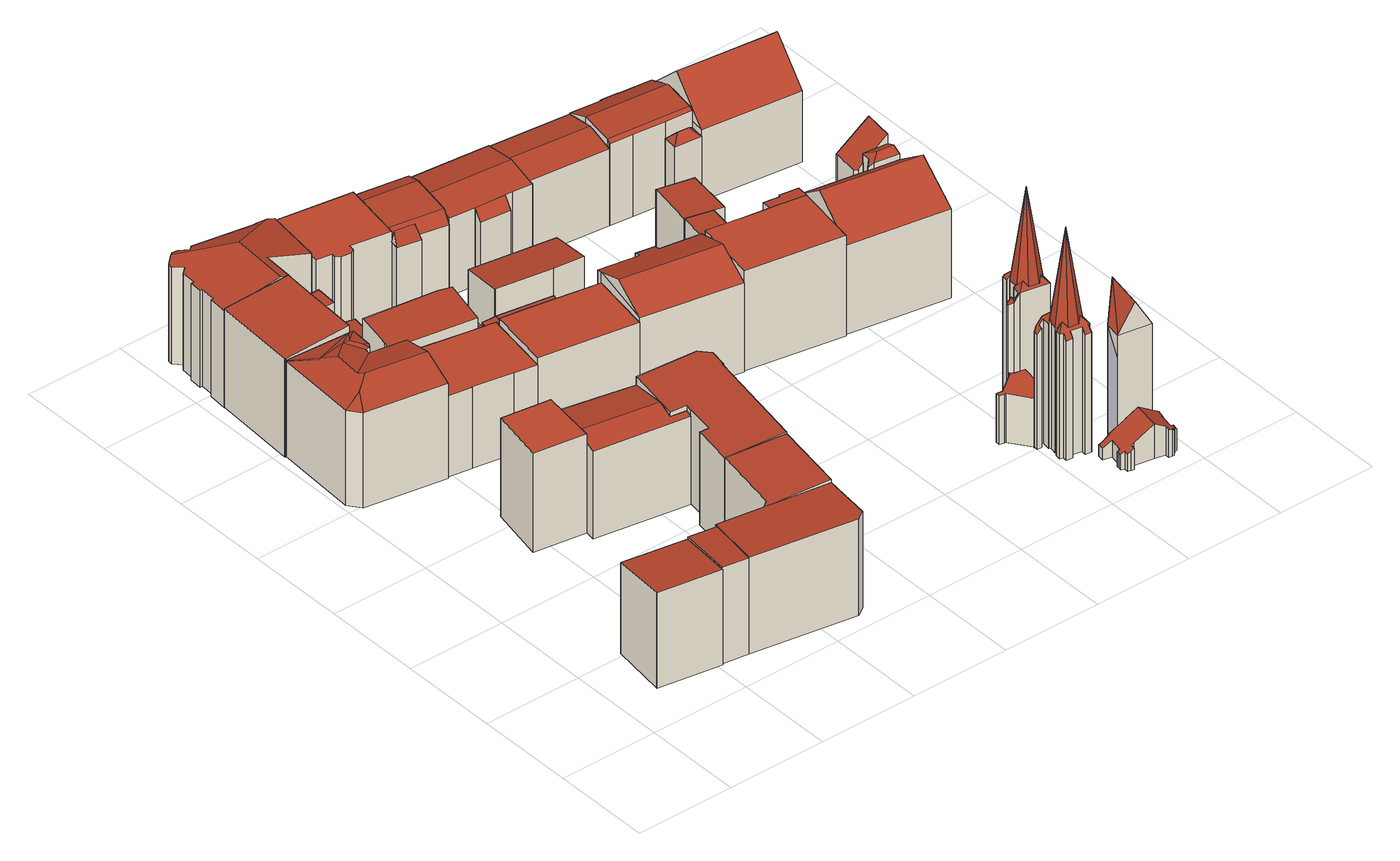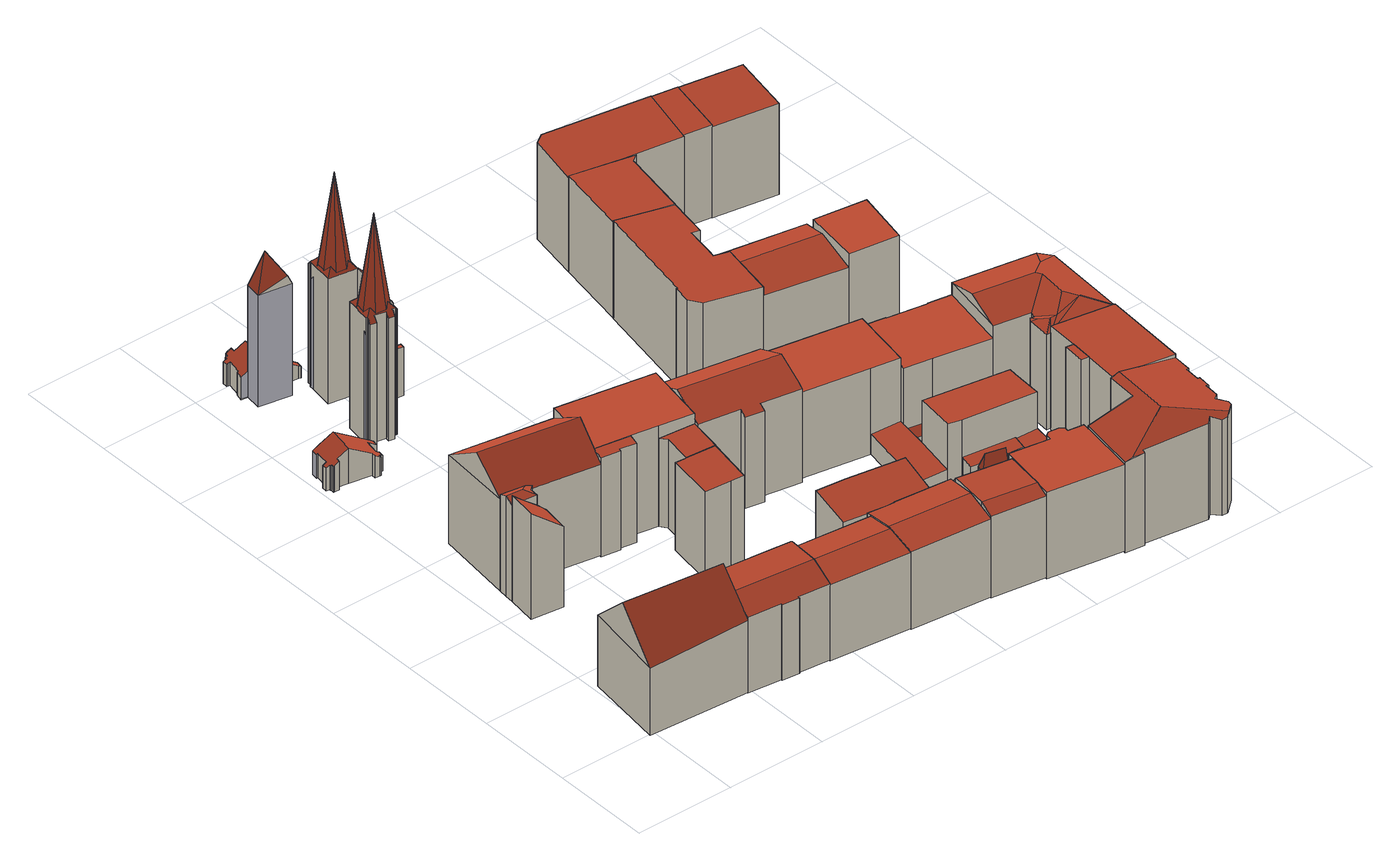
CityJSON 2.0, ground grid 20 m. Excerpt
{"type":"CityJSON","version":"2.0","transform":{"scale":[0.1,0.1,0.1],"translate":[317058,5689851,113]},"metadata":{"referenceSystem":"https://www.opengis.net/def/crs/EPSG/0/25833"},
"CityObjects":{
"building1":{"type":"Building","attributes":{"Dachtyp_tdc":"tdcPolyFlatRoof","Gemeindeschluessel":14713000,"Dachneigung":4.83,"QualitaetDacherkennung":80,"Geometrietyp2DReferenz":"3000","function":"31001_9998","roofType":"2100","measuredHeight":20.07},"geometry":[{"type":"MultiSurface","lod":"2","boundaries":[[[0,1,2,3]],[[1,4,5,2]],[[4,6,7,5]],[[6,8,9,7]],[[8,10,11,9]],[[10,0,3,11]],[[10,8,6,4,1,0]],[[3,2,5,7,9,11]]],"semantics":{"surfaces":[{"type":"WallSurface"},{"type":"RoofSurface"},{"type":"GroundSurface"}],"values":[0,0,0,0,0,0,1,2]}}]},
"building2":{"type":"Building","attributes":{"Dachtyp_tdc":"tdcFreeFormRoof","Gemeindeschluessel":14713000,"Dachneigung":17.32,"QualitaetDacherkennung":59,"Geometrietyp2DReferenz":"3000","function":"31001_9998","roofType":"5000","measuredHeight":22.05},"geometry":[{"type":"MultiSurface","lod":"2","boundaries":[[[12,13,14,15]],[[13,16,17,14]],[[16,18,19,17]],[[18,20,21,19]],[[20,22,23,21]],[[22,24,25,23]],[[24,26,27,25]],[[26,28,29,27]],[[28,30,31,29]],[[30,32,33,31]],[[32,34,35,33]],[[34,36,37,35]],[[36,12,15,37]],[[38,39,40,36,34]],[[41,42,38,34,32]],[[43,44,41,32,30]],[[43,30,28]],[[44,43,28,26]],[[24,44,26]],[[24,41,44]],[[41,45,42]],[[24,45,41]],[[45,24,22]],[[46,45,22,20]],[[46,20,18]],[[47,39,38,42,45,46,18,16]],[[47,16,13]],[[40,39,47,13,12]],[[40,12,36]],[[15,14,17,19,21,23,25,27,29,31,33,35,37]]],"semantics":{"surfaces":[{"type":"WallSurface"},{"type":"RoofSurface"},{"type":"GroundSurface"}],"values":[0,0,0,0,0,0,0,0,0,0,0,0,0,1,1,1,1,1,1,1,1,1,1,1,1,1,1,1,0,2]}}]},
"building3":{"type":"Building","attributes":{"Dachtyp_tdc":"tdcPolyFlatRoof","Gemeindeschluessel":14713000,"Dachneigung":0,"QualitaetDacherkennung":52,"Geometrietyp2DReferenz":"3000","function":"31001_9998","roofType":"1000","measuredHeight":20.65},"geometry":[{"type":"MultiSurface","lod":"2","boundaries":[[[48,49,50,51]],[[49,52,53,50]],[[52,54,55,53]],[[54,48,51,55]],[[54,52,49,48]],[[51,50,53,55]]],"semantics":{"surfaces":[{"type":"WallSurface"},{"type":"RoofSurface"},{"type":"GroundSurface"}],"values":[0,0,0,0,1,2]}}]},
"building4":{"type":"Building","attributes":{"Gemeindeschluessel":14713000,"Geometrietyp2DReferenz":"3000","function":"31001_9998","roofType":"9999"},"children":["building4-1","building4-2","building4-3"]},
"building4-1":{"type":"BuildingPart","attributes":{"Dachtyp_tdc":"tdcPolyFlatRoof","Dachneigung":3.34,"QualitaetDacherkennung":85,"Geometrietyp2DReferenz":"3000","roofType":"2100","measuredHeight":20.12},"parents":["building4"],"geometry":[{"type":"MultiSurface","lod":"2","boundaries":[[[56,57,58,59,60]],[[61,62,63,64]],[[62,65,66,63]],[[65,56,60,66]],[[65,62,61,67,57,56]],[[60,59,64,63,66]],[[67,58,57]],[[61,64,59,58,67]]],"semantics":{"surfaces":[{"type":"WallSurface"},{"type":"RoofSurface"},{"type":"GroundSurface"},{"type":"ClosureSurface"}],"values":[0,0,0,0,1,2,0,3]}}]},
"building4-2":{"type":"BuildingPart","attributes":{"Dachtyp_tdc":"tdcPolyFlatRoof","Dachneigung":3.92,"QualitaetDacherkennung":80,"Geometrietyp2DReferenz":"3000","roofType":"2100","measuredHeight":20.31},"parents":["building4"],"geometry":[{"type":"MultiSurface","lod":"2","boundaries":[[[68,69,70,71,72]],[[69,73,61,64,70]],[[58,74,75,59]],[[74,76,77,75]],[[76,78,79,80,77]],[[76,74,58,67,73,69,68,78]],[[80,71,70,64,59,75,77]],[[68,72,79,78]],[[72,71,80,79]],[[67,61,73]],[[58,59,64,61,67]]],"semantics":{"surfaces":[{"type":"WallSurface"},{"type":"RoofSurface"},{"type":"GroundSurface"},{"type":"ClosureSurface"}],"values":[0,0,0,0,0,1,2,0,3,0,3]}}]},
"building4-3":{"type":"BuildingPart","attributes":{"Dachtyp_tdc":"tdcPolyFlatRoof","Dachneigung":4.01,"QualitaetDacherkennung":81,"Geometrietyp2DReferenz":"3000","roofType":"2100","measuredHeight":20.23},"parents":["building4"],"geometry":[{"type":"MultiSurface","lod":"2","boundaries":[[[79,81,82,80]],[[81,83,84,82]],[[83,72,71,84]],[[83,81,79,72]],[[71,80,82,84]],[[80,71,72,79]]],"semantics":{"surfaces":[{"type":"WallSurface"},{"type":"RoofSurface"},{"type":"GroundSurface"},{"type":"ClosureSurface"}],"values":[0,0,0,1,2,3]}}]},
"building5":{"type":"Building","attributes":{"Gemeindeschluessel":14713000,"Geometrietyp2DReferenz":"3000","function":"31001_9998","roofType":"9999"},"children":["building5-1","building5-2"]},
"building5-1":{"type":"BuildingPart","attributes":{"Dachtyp_tdc":"tdcPolyFlatRoof","Dachneigung":6.03,"QualitaetDacherkennung":77,"Geometrietyp2DReferenz":"3000","roofType":"2100","measuredHeight":21.93},"parents":["building5"],"geometry":[{"type":"MultiSurface","lod":"2","boundaries":[[[85,86,87,88,89]],[[90,91,92,93,94]],[[91,85,89,92]],[[91,90,86,85]],[[89,88,93,92]],[[94,87,86,90]],[[94,93,88,87]]],"semantics":{"surfaces":[{"type":"WallSurface"},{"type":"RoofSurface"},{"type":"GroundSurface"},{"type":"ClosureSurface"}],"values":[0,0,0,1,2,0,3]}}]},
"building5-2":{"type":"BuildingPart","attributes":{"Dachtyp_tdc":"tdcPolyFlatRoof","Dachneigung":5.05,"QualitaetDacherkennung":63,"Geometrietyp2DReferenz":"3000","roofType":"2100","measuredHeight":21.67},"parents":["building5"],"geometry":[{"type":"MultiSurface","lod":"2","boundaries":[[[95,96,97,98]],[[96,99,100,97]],[[99,101,102,100]],[[101,103,104,102]],[[103,105,106,104]],[[105,107,108,106]],[[107,94,93,108]],[[87,109,110,88]],[[109,95,98,110]],[[109,87,94,107,105,103,101,99,96,95]],[[98,97,100,102,104,106,108,93,88,110]],[[88,93,94,87]]],"semantics":{"surfaces":[{"type":"WallSurface"},{"type":"RoofSurface"},{"type":"GroundSurface"},{"type":"ClosureSurface"}],"values":[0,0,0,0,0,0,0,0,0,1,2,3]}}]},
"building6":{"type":"Building","attributes":{"Dachtyp_tdc":"tdcGableRoof","Gemeindeschluessel":14713000,"Dachneigung":11.89,"QualitaetDacherkennung":51,"Geometrietyp2DReferenz":"3000","function":"31001_9998","roofType":"3100","measuredHeight":19.56},"geometry":[{"type":"MultiSurface","lod":"2","boundaries":[[[111,112,113,114]],[[112,115,116,113]],[[115,117,118,116]],[[117,119,120,118]],[[119,121,122,120]],[[121,123,124,122]],[[123,125,126,124]],[[125,127,128,126]],[[127,111,114,128]],[[123,121,119,117,115,112,111]],[[111,127,125,123]],[[114,113,116,118,120,122,124,126,128]]],"semantics":{"surfaces":[{"type":"WallSurface"},{"type":"RoofSurface"},{"type":"GroundSurface"}],"values":[0,0,0,0,0,0,0,0,0,1,1,2]}}]},
"building7":{"type":"Building","attributes":{"Dachtyp_tdc":"tdcFreeFormRoof","Gemeindeschluessel":14713000,"Dachneigung":10.04,"QualitaetDacherkennung":17,"Geometrietyp2DReferenz":"3000","function":"31001_9998","roofType":"5000","measuredHeight":22.32},"geometry":[{"type":"MultiSurface","lod":"2","boundaries":[[[129,130,131,132]],[[130,133,134,131]],[[133,135,136,134]],[[135,137,138,136]],[[137,139,140,138]],[[139,141,142,140]],[[141,143,144,142]],[[143,145,146,144]],[[145,147,148,146]],[[147,149,150,148]],[[149,151,152,150]],[[151,153,154,152]],[[153,155,156,154]],[[155,157,158,156]],[[157,159,160,158]],[[159,161,162,160]],[[161,163,164,162]],[[163,165,166,164]],[[165,167,168,166]],[[167,169,170,168]],[[169,171,172,170]],[[171,129,132,172]],[[173,161,159,157,155,153,151,174,175]],[[145,143,141,139,137,135,133,130,129,176,175,174,149,147]],[[171,169,167,165,163,173,175,176]],[[151,149,174]],[[163,161,173]],[[129,171,176]],[[132,131,134,136,138,140,142,144,146,148,150,152,154,156,158,160,162,164,166,168,170,172]]],"semantics":{"surfaces":[{"type":"WallSurface"},{"type":"RoofSurface"},{"type":"GroundSurface"}],"values":[0,0,0,0,0,0,0,0,0,0,0,0,0,0,0,0,0,0,0,0,0,0,1,1,1,0,0,0,2]}}]},
"building8":{"type":"Building","attributes":{"Dachtyp_tdc":"tdcPolyFlatRoof","Gemeindeschluessel":14713000,"Dachneigung":0,"QualitaetDacherkennung":61,"Geometrietyp2DReferenz":"3000","function":"31001_9998","roofType":"1000","measuredHeight":16.99},"geometry":[{"type":"MultiSurface","lod":"2","boundaries":[[[177,178,179,180]],[[178,181,182,179]],[[181,183,184,182]],[[183,185,186,184]],[[185,187,188,186]],[[187,189,190,188]],[[189,191,192,190]],[[191,193,194,192]],[[193,195,196,194]],[[195,177,180,196]],[[195,193,191,189,187,185,183,181,178,177]],[[180,179,182,184,186,188,190,192,194,196]]],"semantics":{"surfaces":[{"type":"WallSurface"},{"type":"RoofSurface"},{"type":"GroundSurface"}],"values":[0,0,0,0,0,0,0,0,0,0,1,2]}}]},
"building9":{"type":"Building","attributes":{"Dachtyp_tdc":"tdcPolyFlatRoof","Gemeindeschluessel":14713000,"Dachneigung":5.34,"QualitaetDacherkennung":74,"Geometrietyp2DReferenz":"3000","function":"31001_9998","roofType":"2100","measuredHeight":15.26},"geometry":[{"type":"MultiSurface","lod":"2","boundaries":[[[197,198,199,200]],[[198,201,202,199]],[[201,203,204,202]],[[203,205,206,204]],[[205,207,208,206]],[[207,197,200,208]],[[207,205,203,201,198,197]],[[200,199,202,204,206,208]]],"semantics":{"surfaces":[{"type":"WallSurface"},{"type":"RoofSurface"},{"type":"GroundSurface"}],"values":[0,0,0,0,0,0,1,2]}}]},
"building10":{"type":"Building","attributes":{"Dachtyp_tdc":"tdcPolyFlatRoof","Gemeindeschluessel":14713000,"Dachneigung":5.13,"QualitaetDacherkennung":73,"Geometrietyp2DReferenz":"3000","function":"31001_9998","roofType":"2100","measuredHeight":20.5},"geometry":[{"type":"MultiSurface","lod":"2","boundaries":[[[209,210,211,212]],[[210,213,214,211]],[[213,215,216,214]],[[215,217,218,216]],[[217,219,220,218]],[[219,221,222,220]],[[221,223,224,222]],[[223,225,226,224]],[[225,227,228,226]],[[227,229,230,228]],[[229,231,232,230]],[[231,209,212,232]],[[231,229,227,225,223,221,219,217,215,213,210,209]],[[212,211,214,216,218,220,222,224,226,228,230,232]]],"semantics":{"surfaces":[{"type":"WallSurface"},{"type":"RoofSurface"},{"type":"GroundSurface"}],"values":[0,0,0,0,0,0,0,0,0,0,0,0,1,2]}}]},
"building11":{"type":"Building","attributes":{"Dachtyp_tdc":"tdcPolyFlatRoof","Gemeindeschluessel":14713000,"Dachneigung":33.59,"QualitaetDacherkennung":37,"Geometrietyp2DReferenz":"3000","function":"31001_9998","roofType":"2100","measuredHeight":3.81},"geometry":[{"type":"MultiSurface","lod":"2","boundaries":[[[233,234,235,236]],[[234,237,238,235]],[[237,239,240,238]],[[239,233,236,240]],[[239,237,234,233]],[[236,235,238,240]]],"semantics":{"surfaces":[{"type":"WallSurface"},{"type":"RoofSurface"},{"type":"GroundSurface"}],"values":[0,0,0,0,1,2]}}]},
"building12":{"type":"Building","attributes":{"Gemeindeschluessel":14713000,"Geometrietyp2DReferenz":"3000","function":"31001_9998","roofType":"9999"},"children":["building12-1","building12-2"]},
"building12-1":{"type":"BuildingPart","attributes":{"Dachtyp_tdc":"tdcPolyFlatRoof","Dachneigung":4.51,"QualitaetDacherkennung":61,"Geometrietyp2DReferenz":"3000","roofType":"2100","measuredHeight":7.51},"parents":["building12"],"geometry":[{"type":"MultiSurface","lod":"2","boundaries":[[[241,242,243,244,204]],[[245,246,247,248]],[[245,249,250,246]],[[249,251,252,250]],[[251,241,204,252]],[[251,249,245,248,242,241]],[[204,244,247,246,250,252]],[[248,243,242]],[[248,247,244,243]]],"semantics":{"surfaces":[{"type":"WallSurface"},{"type":"RoofSurface"},{"type":"GroundSurface"},{"type":"ClosureSurface"}],"values":[0,0,0,0,0,1,2,0,3]}}]},
"building12-2":{"type":"BuildingPart","attributes":{"Dachtyp_tdc":"tdcPolyFlatRoof","Dachneigung":5.48,"QualitaetDacherkennung":82,"Geometrietyp2DReferenz":"3000","roofType":"2100","measuredHeight":7.62},"parents":["building12"],"geometry":[{"type":"MultiSurface","lod":"2","boundaries":[[[243,253,202,244]],[[253,254,255,202]],[[254,256,257,255]],[[256,248,247,257]],[[248,256,254,253,243]],[[244,202,255,257,247]],[[244,247,248,243]]],"semantics":{"surfaces":[{"type":"WallSurface"},{"type":"RoofSurface"},{"type":"GroundSurface"},{"type":"ClosureSurface"}],"values":[0,0,0,0,1,2,3]}}]},
"building13":{"type":"Building","attributes":{"Dachtyp_tdc":"tdcPolyFlatRoof","Gemeindeschluessel":14713000,"Dachneigung":0,"QualitaetDacherkennung":62,"Geometrietyp2DReferenz":"3000","function":"31001_9998","roofType":"1000","measuredHeight":17.99},"geometry":[{"type":"MultiSurface","lod":"2","boundaries":[[[258,259,260,261]],[[259,262,263,260]],[[262,264,265,263]],[[264,266,267,265]],[[266,258,261,267]],[[266,264,262,259,258]],[[261,260,263,265,267]]],"semantics":{"surfaces":[{"type":"WallSurface"},{"type":"RoofSurface"},{"type":"GroundSurface"}],"values":[0,0,0,0,0,1,2]}}]},
"building14":{"type":"Building","attributes":{"Dachtyp_tdc":"tdcPolyFlatRoof","Gemeindeschluessel":14713000,"Dachneigung":4.63,"QualitaetDacherkennung":59,"Geometrietyp2DReferenz":"3000","function":"31001_9998","roofType":"2100","measuredHeight":4.7},"geometry":[{"type":"MultiSurface","lod":"2","boundaries":[[[268,269,270,271]],[[269,272,273,270]],[[272,274,275,273]],[[274,276,277,275]],[[276,278,279,277]],[[278,280,281,279]],[[280,282,283,281]],[[282,268,271,283]],[[282,280,278,276,274,272,269,268]],[[271,270,273,275,277,279,281,283]]],"semantics":{"surfaces":[{"type":"WallSurface"},{"type":"RoofSurface"},{"type":"GroundSurface"}],"values":[0,0,0,0,0,0,0,0,1,2]}}]},
"building15":{"type":"Building","attributes":{"Dachtyp_tdc":"tdcPolyFlatRoof","Gemeindeschluessel":14713000,"Dachneigung":0,"QualitaetDacherkennung":57,"Geometrietyp2DReferenz":"3000","function":"31001_9998","roofType":"1000","measuredHeight":18.11},"geometry":[{"type":"MultiSurface","lod":"2","boundaries":[[[284,285,286,287]],[[285,288,289,286]],[[288,290,291,289]],[[290,292,293,291]],[[292,294,295,293]],[[294,296,297,295]],[[296,298,299,297]],[[298,300,301,299]],[[300,302,303,301]],[[302,304,305,303]],[[304,284,287,305]],[[304,302,300,298,296,294,292,290,288,285,284]],[[287,286,289,291,293,295,297,299,301,303,305]]],"semantics":{"surfaces":[{"type":"WallSurface"},{"type":"RoofSurface"},{"type":"GroundSurface"}],"values":[0,0,0,0,0,0,0,0,0,0,0,1,2]}}]},
"building16":{"type":"Building","attributes":{"Dachtyp_tdc":"tdcPolyFlatRoof","Gemeindeschluessel":14713000,"Dachneigung":9.2,"QualitaetDacherkennung":64,"Geometrietyp2DReferenz":"3000","function":"31001_9998","roofType":"2100","measuredHeight":4.58},"geometry":[{"type":"MultiSurface","lod":"2","boundaries":[[[306,307,308,309]],[[307,310,311,308]],[[310,312,313,311]],[[312,314,315,313]],[[314,316,317,315]],[[316,306,309,317]],[[316,314,312,310,307,306]],[[309,308,311,313,315,317]]],"semantics":{"surfaces":[{"type":"WallSurface"},{"type":"RoofSurface"},{"type":"GroundSurface"}],"values":[0,0,0,0,0,0,1,2]}}]},
"building17":{"type":"Building","attributes":{"Gemeindeschluessel":14713000,"Geometrietyp2DReferenz":"3000","function":"31001_9998","roofType":"9999"},"children":["building17-1","building17-2"]},
"building17-1":{"type":"BuildingPart","attributes":{"Dachtyp_tdc":"tdcCutGableRoof","Dachneigung":2.99,"QualitaetDacherkennung":71,"Geometrietyp2DReferenz":"3000","roofType":"9999","measuredHeight":18.01},"parents":["building17"],"geometry":[{"type":"MultiSurface","lod":"2","boundaries":[[[318,319,320,321]],[[319,322,323,320]],[[322,324,325,323]],[[324,326,327,325]],[[326,328,329,327]],[[328,330,331,329]],[[332,333,334,335]],[[333,336,337,334]],[[336,318,321,337]],[[322,319,318,336]],[[333,332,330,328,326,324]],[[336,333,324,322]],[[321,320,323,325,327,329,331,335,334,337]],[[335,331,330,332]]],"semantics":{"surfaces":[{"type":"WallSurface"},{"type":"RoofSurface"},{"type":"GroundSurface"},{"type":"ClosureSurface"}],"values":[0,0,0,0,0,0,0,0,0,1,1,1,2,3]}}]},
"building17-2":{"type":"BuildingPart","attributes":{"Dachtyp_tdc":"tdcFreeFormRoof","Dachneigung":73.46,"QualitaetDacherkennung":18,"Geometrietyp2DReferenz":"3000","roofType":"5000","measuredHeight":18.61},"parents":["building17"],"geometry":[{"type":"MultiSurface","lod":"2","boundaries":[[[338,339,340,341]],[[339,342,332,335,340]],[[343,342,339]],[[344,343,339,338]],[[344,338,345]],[[343,344,345,342]],[[331,329,341,340,335]],[[341,329,328,330,345,338]],[[329,331,330,328]],[[330,332,342,345]],[[330,331,335,332]]],"semantics":{"surfaces":[{"type":"WallSurface"},{"type":"RoofSurface"},{"type":"GroundSurface"},{"type":"ClosureSurface"}],"values":[0,0,0,1,1,1,2,0,3,0,3]}}]},
"building18":{"type":"Building","attributes":{"Dachtyp_tdc":"tdcPolyFlatRoof","Gemeindeschluessel":14713000,"Dachneigung":9.04,"QualitaetDacherkennung":56,"Geometrietyp2DReferenz":"3000","function":"31001_9998","roofType":"2100","measuredHeight":4.57},"geometry":[{"type":"MultiSurface","lod":"2","boundaries":[[[316,314,315,317]],[[314,346,347,315]],[[346,348,349,347]],[[348,316,317,349]],[[348,346,314,316]],[[317,315,347,349]]],"semantics":{"surfaces":[{"type":"WallSurface"},{"type":"RoofSurface"},{"type":"GroundSurface"}],"values":[0,0,0,0,1,2]}}]},
"building19":{"type":"Building","attributes":{"Dachtyp_tdc":"tdcFreeFormRoof","Gemeindeschluessel":14713000,"Dachneigung":20.51,"QualitaetDacherkennung":59,"Geometrietyp2DReferenz":"3000","function":"31001_9998","roofType":"5000","measuredHeight":22.34},"geometry":[{"type":"MultiSurface","lod":"2","boundaries":[[[350,351,352,353]],[[351,354,355,352]],[[354,356,357,355]],[[356,358,359,357]],[[358,360,361,359]],[[360,362,363,361]],[[362,364,365,363]],[[364,366,367,365]],[[366,350,353,367]],[[366,368,369,350]],[[368,364,362,360,358,356,354,351,369]],[[351,350,369]],[[366,364,368]],[[353,352,355,357,359,361,363,365,367]]],"semantics":{"surfaces":[{"type":"WallSurface"},{"type":"RoofSurface"},{"type":"GroundSurface"}],"values":[0,0,0,0,0,0,0,0,0,1,1,0,0,2]}}]},
"building20":{"type":"Building","attributes":{"Dachtyp_tdc":"tdcPolyFlatRoof","Gemeindeschluessel":14713000,"Dachneigung":8.99,"QualitaetDacherkennung":52,"Geometrietyp2DReferenz":"3000","function":"31001_9998","roofType":"2100","measuredHeight":10.47},"geometry":[{"type":"MultiSurface","lod":"2","boundaries":[[[370,371,372,373]],[[371,374,375,372]],[[374,376,377,375]],[[376,378,379,377]],[[378,380,381,379]],[[380,370,373,381]],[[380,378,376,374,371,370]],[[373,372,375,377,379,381]]],"semantics":{"surfaces":[{"type":"WallSurface"},{"type":"RoofSurface"},{"type":"GroundSurface"}],"values":[0,0,0,0,0,0,1,2]}}]},
"building21":{"type":"Building","attributes":{"Gemeindeschluessel":14713000,"Geometrietyp2DReferenz":"3000","function":"31001_9998","roofType":"9999"},"children":["building21-1","building21-2"]},
"building21-1":{"type":"BuildingPart","attributes":{"Dachtyp_tdc":"tdcPolyFlatRoof","Dachneigung":53.8,"QualitaetDacherkennung":48,"Geometrietyp2DReferenz":"3000","roofType":"2100","measuredHeight":16.38},"parents":["building21"],"geometry":[{"type":"MultiSurface","lod":"2","boundaries":[[[382,383,384,385]],[[386,387,388,389,390]],[[387,382,385,388]],[[387,386,383,382]],[[385,384,389,388]],[[390,383,386]],[[390,389,384,383]]],"semantics":{"surfaces":[{"type":"WallSurface"},{"type":"RoofSurface"},{"type":"GroundSurface"},{"type":"ClosureSurface"}],"values":[0,0,0,1,2,0,3]}}]},
"building21-2":{"type":"BuildingPart","attributes":{"Dachtyp_tdc":"tdcGableRoof","Dachneigung":10.01,"QualitaetDacherkennung":62,"Geometrietyp2DReferenz":"3000","roofType":"3100","measuredHeight":17.44},"parents":["building21"],"geometry":[{"type":"MultiSurface","lod":"2","boundaries":[[[391,392,393,394]],[[392,390,389,393]],[[383,395,396,384]],[[395,397,398,396]],[[397,399,400,398]],[[399,401,402,400]],[[401,403,404,402]],[[403,405,406,404]],[[405,407,408,406]],[[407,391,394,408]],[[403,401,399,397]],[[397,395,383,390,392,391,407,405,403]],[[394,393,389,384,396,398,400,402,404,406,408]],[[384,389,390,383]]],"semantics":{"surfaces":[{"type":"WallSurface"},{"type":"RoofSurface"},{"type":"GroundSurface"},{"type":"ClosureSurface"}],"values":[0,0,0,0,0,0,0,0,0,0,1,1,2,3]}}]},
"building22":{"type":"Building","attributes":{"name":"Peterskirche","Gemeindeschluessel":14713000,"QualitaetDacherkennung":100,"Geometrietyp2DReferenz":"3000","function":"31001_3041","roofType":"9999"},"children":["building22-1","building22-2","building22-3","building22-4","building22-5","building22-6","building22-7","building22-8"]},
"building22-1":{"type":"BuildingPart","attributes":{"Dachtyp_tdc":"tdcPolyFlatRoof","Dachneigung":0,"QualitaetDacherkennung":100,"Geometrietyp2DReferenz":"3000","roofType":"1000","measuredHeight":10.22},"parents":["building22"],"geometry":[{"type":"MultiSurface","lod":"2","boundaries":[[[409,410,411,412,413]],[[410,414,415,411]],[[414,416,417,415]],[[416,418,419,417]],[[418,420,421,419]],[[420,422,423,421]],[[422,424,425,423]],[[424,426,427,428,425]],[[429,430,431,432,433,434,435,426,424,422,420,418,416,414,410,409]],[[412,411,415,417,419,421,423,425,428,436,437,438,439]],[[436,428,427,440]],[[440,427,426,435]],[[437,436,440,441,442]],[[442,441,434,433,443]],[[441,440,435,434]],[[438,437,442,443,444,445]],[[445,444,432,431,446]],[[444,443,433,432]],[[439,438,445,446,447,448]],[[448,447,430,429]],[[447,446,431,430]],[[412,439,448,413]],[[413,448,429,409]]],"semantics":{"surfaces":[{"type":"WallSurface"},{"type":"RoofSurface"},{"type":"GroundSurface"},{"type":"ClosureSurface"}],"values":[0,0,0,0,0,0,0,0,1,2,0,3,0,3,3,0,3,3,0,3,3,0,3]}}]},
"building22-2":{"type":"BuildingPart","attributes":{"Dachtyp_tdc":"tdcTentRoof","Dachneigung":49.08,"QualitaetDacherkennung":100,"Geometrietyp2DReferenz":"3000","roofType":"4000","measuredHeight":29.52},"parents":["building22"],"geometry":[{"type":"MultiSurface","lod":"2","boundaries":[[[449,450,451,452]],[[450,453,454,451]],[[453,455,456,454]],[[455,457,458,456]],[[457,459,460,458]],[[459,461,462,460]],[[461,463,464,462]],[[463,465,466,464]],[[465,467,468,466]],[[467,469,468]],[[469,470,471,468]],[[470,472,473,471]],[[472,474,475,473]],[[474,476,477,475]],[[476,478,479,477]],[[478,480,481,479]],[[480,482,483,481]],[[482,484,485,483]],[[484,486,409,413,485]],[[487,488,489]],[[487,449,452,488]],[[465,463,461,459,457,455,453,450,449,487,490]],[[491,492,486,484,482,480,478,476,474,472,470,469,467,465,490]],[[493,491,490]],[[487,493,490]],[[452,451,454,456,458,460,462,464,466,468,471,473,475,477,479,481,483,485,413,448,447,446,494,495,488]],[[429,409,486,492]],[[429,448,413,409]],[[430,429,492,491]],[[447,448,429,430]],[[494,446,431,430,491,493]],[[446,447,430,431]],[[495,494,493,487,489,496]],[[489,488,495,496]]],"semantics":{"surfaces":[{"type":"WallSurface"},{"type":"RoofSurface"},{"type":"GroundSurface"},{"type":"ClosureSurface"}],"values":[0,0,0,0,0,0,0,0,0,0,0,0,0,0,0,0,0,0,0,0,0,1,1,1,1,2,0,3,0,3,0,3,0,3]}}]},
"building22-3":{"type":"BuildingPart","attributes":{"Dachtyp_tdc":"tdcTentRoof","Dachneigung":82.35,"QualitaetDacherkennung":100,"Geometrietyp2DReferenz":"3000","roofType":"4000","measuredHeight":45.58},"parents":["building22"],"geometry":[{"type":"MultiSurface","lod":"2","boundaries":[[[497,498,499,500]],[[498,501,502,499]],[[501,503,504,502]],[[503,505,506,504]],[[505,507,508,506]],[[507,509,510,508]],[[509,511,512,510]],[[511,497,500,512]],[[498,497,513]],[[501,498,513]],[[503,501,513]],[[505,503,513]],[[507,505,513]],[[509,507,513]],[[511,509,513]],[[497,511,513]],[[500,499,502,504,506,508,510,512]]],"semantics":{"surfaces":[{"type":"WallSurface"},{"type":"RoofSurface"},{"type":"GroundSurface"}],"values":[0,0,0,0,0,0,0,0,1,1,1,1,1,1,1,1,2]}}]},
"building22-4":{"type":"BuildingPart","attributes":{"Dachtyp_tdc":"tdcGableRoof","Dachneigung":31.96,"QualitaetDacherkennung":100,"Geometrietyp2DReferenz":"3000","roofType":"3100","measuredHeight":7.21},"parents":["building22"],"geometry":[{"type":"MultiSurface","lod":"2","boundaries":[[[514,515,516,517]],[[515,518,519,516]],[[518,520,521,519]],[[520,522,523,521]],[[522,524,525,523]],[[524,526,527,525]],[[526,528,529,527]],[[528,530,531,529]],[[530,532,533,531]],[[532,534,535,533]],[[534,536,537,535]],[[536,538,539,537]],[[538,540,541,539]],[[542,543,544,545,546]],[[543,547,548,544]],[[547,549,550,548]],[[549,551,552,550]],[[551,553,554,552]],[[553,555,556,554]],[[555,557,558,556]],[[557,559,560,558]],[[559,561,562,560]],[[561,563,564,562]],[[563,565,566,564]],[[565,567,568,566]],[[567,569,570,568]],[[569,571,572,570]],[[571,573,574,572]],[[573,575,576,574]],[[575,577,578,576]],[[577,514,517,578]],[[573,571,569,567,565,563,561,559,557,555,553,551,549,547,543,542,579,580]],[[580,581,540,538,536,534,532,530,528,526,524,522,520,518,515,514,577,575,573]],[[517,516,519,521,523,525,527,529,531,533,535,537,539,541,582,583,545,544,548,550,552,554,556,558,560,562,564,566,568,570,572,574,576,578]],[[582,541,540,581,584]],[[583,582,584,585]],[[585,584,581,580]],[[546,545,583,585,586]],[[542,546,586,579]],[[579,586,585,580]]],"semantics":{"surfaces":[{"type":"WallSurface"},{"type":"RoofSurface"},{"type":"GroundSurface"},{"type":"ClosureSurface"}],"values":[0,0,0,0,0,0,0,0,0,0,0,0,0,0,0,0,0,0,0,0,0,0,0,0,0,0,0,0,0,0,0,1,1,2,3,0,3,0,3,3]}}]},
"building22-5":{"type":"BuildingPart","attributes":{"Dachtyp_tdc":"tdcTentRoof","Dachneigung":49.08,"QualitaetDacherkennung":100,"Geometrietyp2DReferenz":"3000","roofType":"4000","measuredHeight":29.65},"parents":["building22"],"geometry":[{"type":"MultiSurface","lod":"2","boundaries":[[[587,588,589,427,426]],[[588,590,591,589]],[[590,592,593,591]],[[592,594,595,593]],[[594,596,597,595]],[[596,598,599,597]],[[598,600,601,599]],[[600,602,603,601]],[[602,604,605,603]],[[604,606,607,605]],[[606,608,609,607]],[[608,610,611,609]],[[610,612,613,611]],[[612,614,615,613]],[[614,616,617,615]],[[616,618,619,617]],[[618,620,621,619]],[[620,622,623,621]],[[622,624,625,623]],[[624,626,627,625]],[[626,628,629,627]],[[628,630,631,629]],[[630,632,633,631]],[[632,634,635,633]],[[634,636,637,635]],[[636,638,639,637]],[[638,640,641,642,643,639]],[[644,645,646]],[[612,610,608,606,604,602,600,598,596,594,592,590,588,587,647,644,646]],[[636,634,632,630,628,626,624,622,620,618,616,614,612,646]],[[645,640,638,636,646]],[[648,442,441,440,427,589,591,593,595,597,599,601,603,605,607,609,611,613,615,617,619,621,623,625,627,629,631,633,635,637,639,643]],[[442,648,645,644,434,433]],[[441,442,433,434]],[[647,435,434,644]],[[435,440,441,434]],[[587,426,435,647]],[[426,427,440,435]],[[648,643,642,649,650,641,640,645]],[[642,641,650,649]]],"semantics":{"surfaces":[{"type":"WallSurface"},{"type":"RoofSurface"},{"type":"GroundSurface"},{"type":"ClosureSurface"}],"values":[0,0,0,0,0,0,0,0,0,0,0,0,0,0,0,0,0,0,0,0,0,0,0,0,0,0,0,1,1,1,1,2,0,3,0,3,0,3,0,3]}}]},
"building22-6":{"type":"BuildingPart","attributes":{"Dachtyp_tdc":"tdcTentRoof","Dachneigung":82.35,"QualitaetDacherkennung":100,"Geometrietyp2DReferenz":"3000","roofType":"4000","measuredHeight":45.7},"parents":["building22"],"geometry":[{"type":"MultiSurface","lod":"2","boundaries":[[[651,652,653,654]],[[652,655,656,653]],[[655,657,658,656]],[[657,659,660,658]],[[659,661,662,660]],[[661,663,664,662]],[[663,665,666,664]],[[665,651,654,666]],[[652,651,667]],[[655,652,667]],[[657,655,667]],[[659,657,667]],[[661,659,667]],[[663,661,667]],[[665,663,667]],[[651,665,667]],[[654,653,656,658,660,662,664,666]]],"semantics":{"surfaces":[{"type":"WallSurface"},{"type":"RoofSurface"},{"type":"GroundSurface"}],"values":[0,0,0,0,0,0,0,0,1,1,1,1,1,1,1,1,2]}}]},
"building22-7":{"type":"BuildingPart","attributes":{"Dachtyp_tdc":"tdcGableRoof","Dachneigung":60.06,"QualitaetDacherkennung":100,"Geometrietyp2DReferenz":"3000","roofType":"3100","measuredHeight":29.25},"parents":["building22"],"geometry":[{"type":"MultiSurface","lod":"2","boundaries":[[[668,669,670]],[[671,672,673]],[[670,671,673]],[[671,670,669]],[[668,673,672]],[[673,668,670]],[[674,586,585,584,675]],[[674,671,669,579,586]],[[581,580,579,669,668,676]],[[581,584,585,580]],[[585,586,579,580]],[[672,676,668]],[[672,675,584,581,676]],[[672,671,674,675]]],"semantics":{"surfaces":[{"type":"WallSurface"},{"type":"RoofSurface"},{"type":"GroundSurface"},{"type":"ClosureSurface"}],"values":[0,0,1,1,1,1,2,3,0,3,3,0,3,3]}}]},
"building22-8":{"type":"BuildingPart","attributes":{"Dachtyp_tdc":"tdcGableRoof","Dachneigung":31.97,"QualitaetDacherkennung":100,"Geometrietyp2DReferenz":"3000","roofType":"3100","measuredHeight":7.41},"parents":["building22"],"geometry":[{"type":"MultiSurface","lod":"2","boundaries":[[[677,678,679,680]],[[678,681,682,679]],[[681,683,684,682]],[[683,685,686,684]],[[685,687,688,686]],[[687,689,690,688]],[[689,691,692,690]],[[691,693,694,692]],[[693,695,696,694]],[[695,697,698,696]],[[697,699,700,698]],[[699,701,702,700]],[[701,703,704,702]],[[703,705,706,704]],[[705,707,708,706]],[[707,709,710,708]],[[709,711,712,710]],[[711,713,714,712]],[[713,715,716,714]],[[715,717,718,716]],[[717,719,720,718]],[[719,721,722,720]],[[721,723,724,722]],[[723,725,726,724]],[[725,727,728,726]],[[727,729,730,728]],[[731,677,680,732]],[[733,734,735,729,727,725,723,721,719,717,715,713,711,709,707,705,703]],[[703,701,699,697,695,693,691,689,687,685,683,681,678,677,731,736,733]],[[680,679,682,684,686,688,690,692,694,696,698,700,702,704,706,708,710,712,714,716,718,720,722,724,726,728,730,737,738,739,732]],[[737,730,729,735,740]],[[738,737,740,741,742]],[[742,741,734,733]],[[741,740,735,734]],[[743,739,738,742]],[[742,733,736,743]],[[731,732,739,743,736]]],"semantics":{"surfaces":[{"type":"WallSurface"},{"type":"RoofSurface"},{"type":"GroundSurface"},{"type":"ClosureSurface"}],"values":[0,0,0,0,0,0,0,0,0,0,0,0,0,0,0,0,0,0,0,0,0,0,0,0,0,0,0,1,1,2,3,0,3,3,0,3,3]}}]},
"building23":{"type":"Building","attributes":{"Gemeindeschluessel":14713000,"Geometrietyp2DReferenz":"3000","function":"31001_9998","roofType":"9999"},"children":["building23-1","building23-2","building23-3","building23-4"]},
"building23-1":{"type":"BuildingPart","attributes":{"Dachtyp_tdc":"tdcPolyFlatRoof","Dachneigung":4.13,"QualitaetDacherkennung":83,"Geometrietyp2DReferenz":"3000","roofType":"2100","measuredHeight":18.86},"parents":["building23"],"geometry":[{"type":"MultiSurface","lod":"2","boundaries":[[[744,745,746,747]],[[745,748,749,746]],[[748,750,751,749]],[[750,752,753,751]],[[752,754,755,753]],[[754,756,757,755]],[[754,752,750,748,745,744,756]],[[757,747,746,749,751,753,755]],[[747,757,756,744]]],"semantics":{"surfaces":[{"type":"WallSurface"},{"type":"RoofSurface"},{"type":"GroundSurface"},{"type":"ClosureSurface"}],"values":[0,0,0,0,0,0,1,2,3]}}]},
"building23-2":{"type":"BuildingPart","attributes":{"Dachtyp_tdc":"tdcPolyFlatRoof","Dachneigung":0,"QualitaetDacherkennung":81,"Geometrietyp2DReferenz":"3000","roofType":"1000","measuredHeight":21.04},"parents":["building23"],"geometry":[{"type":"MultiSurface","lod":"2","boundaries":[[[758,759,760,761,762]],[[763,764,765,766]],[[764,767,768,765]],[[767,769,770,771,768]],[[769,767,764,763,759,758]],[[761,760,766,765,768,771]],[[766,760,759,763]],[[762,770,769,758]],[[762,761,771,770]]],"semantics":{"surfaces":[{"type":"WallSurface"},{"type":"RoofSurface"},{"type":"GroundSurface"},{"type":"ClosureSurface"}],"values":[0,0,0,0,1,2,3,0,3]}}]},
"building23-3":{"type":"BuildingPart","attributes":{"Dachtyp_tdc":"tdcPolyFlatRoof","Dachneigung":4.06,"QualitaetDacherkennung":57,"Geometrietyp2DReferenz":"3000","roofType":"2100","measuredHeight":18.9},"parents":["building23"],"geometry":[{"type":"MultiSurface","lod":"2","boundaries":[[[770,772,773,771]],[[772,774,744,747,773]],[[775,776,777,757,756]],[[776,762,761,777]],[[762,776,775,774,772,770]],[[771,773,747,757,777,761]],[[775,756,744,774]],[[756,757,747,744]],[[771,761,762,770]]],"semantics":{"surfaces":[{"type":"WallSurface"},{"type":"RoofSurface"},{"type":"GroundSurface"},{"type":"ClosureSurface"}],"values":[0,0,0,0,1,2,0,3,3]}}]},
"building23-4":{"type":"BuildingPart","attributes":{"Dachtyp_tdc":"tdcPolyFlatRoof","Dachneigung":4.96,"QualitaetDacherkennung":66,"Geometrietyp2DReferenz":"3000","roofType":"2100","measuredHeight":21.05},"parents":["building23"],"geometry":[{"type":"MultiSurface","lod":"2","boundaries":[[[778,779,760,759]],[[778,780,781,779]],[[780,782,783,781]],[[782,784,785,783]],[[784,763,766,785]],[[784,782,780,778,759,763]],[[766,760,779,781,783,785]],[[759,760,766,763]]],"semantics":{"surfaces":[{"type":"WallSurface"},{"type":"RoofSurface"},{"type":"GroundSurface"},{"type":"ClosureSurface"}],"values":[0,0,0,0,0,1,2,3]}}]},
"building24":{"type":"Building","attributes":{"Dachtyp_tdc":"tdcGableRoof","Gemeindeschluessel":14713000,"Dachneigung":11.26,"QualitaetDacherkennung":78,"Geometrietyp2DReferenz":"3000","function":"31001_9998","roofType":"3100","measuredHeight":17.18},"geometry":[{"type":"MultiSurface","lod":"2","boundaries":[[[786,787,788,789]],[[787,790,791,788]],[[790,792,793,791]],[[792,786,789,793]],[[790,787,794]],[[786,792,795]],[[787,786,795,794]],[[792,790,794,795]],[[789,788,791,793]]],"semantics":{"surfaces":[{"type":"WallSurface"},{"type":"RoofSurface"},{"type":"GroundSurface"}],"values":[0,0,0,0,0,0,1,1,2]}}]},
"building25":{"type":"Building","attributes":{"Gemeindeschluessel":14713000,"Geometrietyp2DReferenz":"3000","function":"31001_9998","roofType":"9999"},"children":["building25-1","building25-2","building25-3"]},
"building25-1":{"type":"BuildingPart","attributes":{"Dachtyp_tdc":"tdcPolyFlatRoof","Dachneigung":39.09,"QualitaetDacherkennung":72,"Geometrietyp2DReferenz":"3000","roofType":"2100","measuredHeight":22.14},"parents":["building25"],"geometry":[{"type":"MultiSurface","lod":"2","boundaries":[[[796,797,798,799]],[[797,800,801,798]],[[800,802,803,801]],[[802,804,805,803]],[[804,806,807,808,805]],[[809,796,799,810]],[[809,811,806,804,802,800,797,796]],[[799,798,801,803,805,808,810]],[[811,807,806]],[[809,810,808,807,811]]],"semantics":{"surfaces":[{"type":"WallSurface"},{"type":"RoofSurface"},{"type":"GroundSurface"},{"type":"ClosureSurface"}],"values":[0,0,0,0,0,0,1,2,0,3]}}]},
"building25-2":{"type":"BuildingPart","attributes":{"Dachtyp_tdc":"tdcGableRoof","Dachneigung":33.86,"QualitaetDacherkennung":52,"Geometrietyp2DReferenz":"3000","roofType":"3100","measuredHeight":24.43},"parents":["building25"],"geometry":[{"type":"MultiSurface","lod":"2","boundaries":[[[812,813,814,815]],[[813,816,817,814]],[[816,818,819,817]],[[813,812,820]],[[818,816,821]],[[812,822,823,818,821,820]],[[816,813,820,821]],[[819,824,825,815,814,817]],[[824,819,818,823]],[[815,825,822,812]],[[825,824,823,822]]],"semantics":{"surfaces":[{"type":"WallSurface"},{"type":"RoofSurface"},{"type":"GroundSurface"},{"type":"ClosureSurface"}],"values":[0,0,0,0,0,1,1,2,0,3,3]}}]},
"building25-3":{"type":"BuildingPart","attributes":{"Dachtyp_tdc":"tdcFreeFormRoof","Dachneigung":24,"QualitaetDacherkennung":15,"Geometrietyp2DReferenz":"3000","roofType":"5000","measuredHeight":20.96},"parents":["building25"],"geometry":[{"type":"MultiSurface","lod":"2","boundaries":[[[807,826,827,808]],[[826,828,812,815,827]],[[829,830,831,824,823]],[[830,832,809,810,831]],[[833,828,826,834]],[[826,807,811,832,834]],[[832,830,829,833,834]],[[810,808,827,815,825,824,831]],[[811,809,832]],[[808,810,809,811,807]],[[822,812,828,833]],[[825,815,812,822]],[[829,823,822,833]],[[823,824,825,822]]],"semantics":{"surfaces":[{"type":"WallSurface"},{"type":"RoofSurface"},{"type":"GroundSurface"},{"type":"ClosureSurface"}],"values":[0,0,0,0,1,1,1,2,0,3,0,3,0,3]}}]},
"building26":{"type":"Building","attributes":{"Gemeindeschluessel":14713000,"Geometrietyp2DReferenz":"3000","function":"31001_9998","roofType":"9999"},"children":["building26-1","building26-2"]},
"building26-1":{"type":"BuildingPart","attributes":{"Dachtyp_tdc":"tdcFreeFormRoof","Dachneigung":47.08,"QualitaetDacherkennung":24,"Geometrietyp2DReferenz":"3000","roofType":"5000","measuredHeight":15.16},"parents":["building26"],"geometry":[{"type":"MultiSurface","lod":"2","boundaries":[[[835,836,837,838]],[[836,839,840,837]],[[839,841,842,840]],[[843,841,839]],[[844,843,839,836]],[[844,836,835]],[[843,844,835,841]],[[838,837,840,842]],[[838,842,841,835]]],"semantics":{"surfaces":[{"type":"WallSurface"},{"type":"RoofSurface"},{"type":"GroundSurface"},{"type":"ClosureSurface"}],"values":[0,0,0,1,1,1,1,2,3]}}]},
"building26-2":{"type":"BuildingPart","attributes":{"Dachtyp_tdc":"tdcCutGableRoof","Dachneigung":3.75,"QualitaetDacherkennung":54,"Geometrietyp2DReferenz":"3000","roofType":"9999","measuredHeight":18.07},"parents":["building26"],"geometry":[{"type":"MultiSurface","lod":"2","boundaries":[[[845,846,847,848]],[[846,849,850,847]],[[849,851,852,850]],[[851,853,854,852]],[[853,855,856,854]],[[855,857,858,856]],[[857,859,860,858]],[[859,861,835,838,860]],[[862,863,864,842,841]],[[863,865,866,864]],[[865,867,868,866]],[[867,869,870,868]],[[869,871,872,870]],[[871,845,848,872]],[[857,855,853,851,849,846,845,871]],[[869,867,865,863,862,861,859]],[[871,869,859,857]],[[848,847,850,852,854,856,858,860,838,842,864,866,868,870,872]],[[841,835,861,862]],[[841,842,838,835]]],"semantics":{"surfaces":[{"type":"WallSurface"},{"type":"RoofSurface"},{"type":"GroundSurface"},{"type":"ClosureSurface"}],"values":[0,0,0,0,0,0,0,0,0,0,0,0,0,0,1,1,1,2,0,3]}}]},
"building27":{"type":"Building","attributes":{"Dachtyp_tdc":"tdcFreeFormRoof","Gemeindeschluessel":14713000,"Dachneigung":44.3,"QualitaetDacherkennung":29,"Geometrietyp2DReferenz":"3000","function":"31001_9998","roofType":"5000","measuredHeight":22.37},"geometry":[{"type":"MultiSurface","lod":"2","boundaries":[[[873,874,875,876]],[[874,877,878,875]],[[877,879,880,878]],[[879,873,876,880]],[[873,881,882,874]],[[879,877,882,881]],[[877,874,882]],[[873,879,881]],[[876,875,878,880]]],"semantics":{"surfaces":[{"type":"WallSurface"},{"type":"RoofSurface"},{"type":"GroundSurface"}],"values":[0,0,0,0,1,1,0,0,2]}}]}
},
"vertices":[
[71,79,220],[72,80,220],[72,80,20],[71,79,20],[87,192,211],[87,192,20],[215,171,211],[215,171,20],[198,60,220],[198,60,20],[198,58,220],[198,58,20],
[185,762,211],[23,790,211],[23,790,12],[185,762,12],[5,814,211],[5,814,12],[16,983,211],[16,983,12],[17,983,211],[17,983,12],[17,986,211],[17,986,12],[149,977,211],[149,977,12],[157,977,211],[157,977,12],[154,931,211],[154,931,12],[148,923,211],[148,923,12],[140,924,211],[140,924,12],[138,913,211],[138,913,12],[210,900,211],[210,900,12],[70,861,230],[78,852,232],[198,831,232],[116,953,219],[75,918,230],[143,935,214],[129,952,219],[56,940,224],[52,940,223],[45,826,223],
[158,506,224],[180,618,224],[180,618,17],[158,506,17],[278,604,224],[278,604,17],[262,491,224],[262,491,17],
[522,280,222],[497,133,222],[497,133,216],[497,133,21],[522,280,21],[366,153,214],[381,164,215],[381,164,21],[366,153,21],[405,301,215],[405,301,21],[390,149,216],
[272,162,216],[273,167,216],[273,167,21],[272,162,21],[272,162,215],[366,153,216],[479,29,223],[479,29,21],[460,17,224],[460,17,21],[250,52,224],[250,52,223],[250,52,21],
[198,60,223],[198,60,21],[215,171,215],[215,171,21],
[169,1041,228],[153,1042,227],[153,1042,226],[153,1042,9],[169,1041,9],[156,1086,227],[172,1085,228],[172,1085,9],[156,1086,9],[156,1086,226],
[17,986,214],[17,987,214],[17,987,9],[17,986,9],[16,987,214],[16,987,9],[28,1159,214],[28,1159,9],[29,1159,214],[29,1159,9],[29,1160,214],[29,1160,9],[161,1151,226],[161,1151,9],[149,977,226],[149,977,9],
[423,492,213],[417,459,205],[417,459,18],[423,492,18],[449,453,205],[449,453,18],[446,439,202],[446,439,18],[259,470,201],[259,470,18],[262,491,206],[262,491,18],[266,520,213],[266,520,18],[278,604,196],[278,604,18],[438,572,196],[438,572,18],
[29,1160,208],[32,1199,208],[32,1199,6],[29,1160,6],[37,1199,209],[37,1199,6],[39,1230,209],[39,1230,6],[34,1230,208],[34,1230,6],[36,1256,208],[36,1256,6],[41,1255,209],[41,1255,6],[43,1285,209],[43,1285,6],[54,1294,211],[54,1294,6],[40,1311,208],[40,1311,6],[41,1321,208],[41,1321,6],[68,1344,207],[68,1344,6],[79,1343,206],[79,1343,6],[93,1327,211],[93,1327,6],[104,1337,207],[104,1337,6],[232,1319,203],[232,1319,6],[233,1324,200],[233,1324,6],[271,1319,195],[271,1319,6],[254,1202,197],[254,1202,6],[167,1214,224],[167,1214,6],[163,1151,224],[163,1151,6],[161,1151,224],[161,1151,6],[256,1321,200],[58,1336,211],[154,1271,229],[145,1152,229],
[356,732,185],[311,740,185],[311,740,15],[356,732,15],[311,741,185],[311,741,15],[231,755,185],[231,755,15],[231,754,185],[231,754,15],[185,762,185],[185,762,15],[210,900,185],[210,900,15],[324,879,185],[324,879,15],[379,869,185],[379,869,15],[377,858,185],[377,858,15],
[219,955,156],[222,972,157],[222,972,12],[219,955,12],[231,1041,164],[231,1041,12],[378,1021,164],[378,1021,12],[404,1013,164],[404,1013,12],[388,927,156],[388,927,12],
[522,280,225],[405,301,214],[405,301,20],[522,280,20],[419,384,214],[419,384,20],[436,381,216],[436,381,20],[446,439,216],[446,439,20],[449,453,216],[449,453,20],[417,459,213],[417,459,20],[438,572,213],[438,572,20],[553,552,223],[553,552,20],[569,530,225],[569,530,20],[563,494,225],[563,494,20],[561,495,225],[561,495,20],
[324,879,58],[327,897,46],[327,897,20],[324,879,20],[382,887,46],[382,887,20],[379,869,58],[379,869,20],
[378,1021,87],[275,1035,87],[275,1035,84],[275,1035,12],[303,1060,84],[303,1060,12],[279,1063,12],[279,1063,84],[303,1062,84],[303,1062,12],[383,1048,84],[383,1048,12],
[231,1041,88],[245,1137,88],[245,1137,12],[289,1130,84],[289,1130,12],
[356,732,200],[377,858,200],[377,858,20],[356,732,20],[435,849,200],[435,849,20],[572,825,200],[572,825,20],[550,698,200],[550,698,20],
[404,1013,68],[461,1003,63],[461,1003,21],[404,1013,21],[453,953,63],[453,953,21],[435,849,63],[435,849,21],[377,858,68],[377,858,21],[379,869,68],[379,869,21],[382,887,68],[382,887,21],[388,927,68],[388,927,21],
[402,1170,191],[322,1183,191],[322,1183,10],[402,1170,10],[320,1172,191],[320,1172,10],[312,1166,191],[312,1166,10],[291,1169,191],[291,1169,10],[283,1176,191],[283,1176,10],[284,1184,191],[284,1184,10],[253,1189,191],[253,1189,10],[254,1202,191],[254,1202,10],[271,1319,191],[271,1319,10],[423,1295,191],[423,1295,10],
[477,948,60],[453,953,60],[453,953,23],[477,948,23],[461,1003,68],[461,1003,23],[486,1001,69],[486,1001,23],[489,1001,69],[489,1001,23],[481,948,60],[481,948,23],
[423,1295,184],[530,1279,183],[530,1279,13],[423,1295,13],[525,1248,193],[525,1248,13],[512,1164,189],[512,1164,13],[510,1149,164],[510,1149,13],[449,1160,165],[449,1160,13],[449,1161,166],[449,1161,13],[402,1170,167],[404,1183,189],[404,1183,13],[402,1170,13],[418,1266,193],[418,1266,13],
[445,1142,168],[398,1152,168],[398,1152,13],[445,1142,13],[402,1170,168],[400,1161,198],[438,1153,199],[449,1161,168],
[600,983,69],[600,983,23],[591,930,60],[591,930,23],
[550,698,210],[572,825,223],[572,825,22],[550,698,22],[575,838,218],[575,838,22],[655,824,218],[655,824,22],[658,839,213],[658,839,22],[695,832,213],[695,832,22],[692,817,219],[692,817,22],[773,803,219],[773,803,22],[748,662,209],[748,662,22],[760,732,245],[562,767,245],
[486,1001,126],[500,1087,112],[500,1087,22],[486,1001,22],[671,1060,112],[671,1060,22],[661,976,126],[661,976,22],[600,983,126],[600,983,22],[489,1001,126],[489,1001,22],
[562,1128,157],[563,1144,178],[563,1144,15],[562,1128,15],[624,1138,179],[622,1122,157],[622,1122,15],[624,1138,15],[624,1138,178],
[639,1138,178],[624,1139,178],[624,1139,15],[639,1138,15],[510,1149,178],[510,1149,15],[520,1213,190],[520,1213,15],[530,1279,178],[530,1279,15],[692,1263,178],[692,1263,15],[686,1197,190],[686,1197,15],[680,1143,180],[680,1143,15],[679,1133,178],[679,1133,15],
[978,178,133],[979,181,133],[979,181,31],[978,178,31],[978,178,34],[952,221,133],[952,221,31],[949,221,133],[949,221,31],[939,223,133],[939,223,31],[940,232,133],[940,232,31],[952,230,133],[952,230,31],[992,259,133],[992,259,31],[993,264,133],[993,264,32],[993,264,31],[986,183,133],[998,181,133],[1008,180,133],[1014,216,133],[1020,252,133],[1011,254,133],[999,256,133],[999,256,31],[1020,252,31],[1008,180,31],[986,183,31],[999,256,32],[1011,254,32],[1020,252,32],[1020,252,33],[1014,216,33],[1008,180,33],[1008,180,34],[998,181,34],[986,183,34],
[1043,115,296],[1042,105,284],[1042,105,34],[1043,115,34],[1030,107,284],[1030,107,34],[1031,116,295],[1031,116,34],[1008,120,295],[1008,120,34],[1007,112,285],[1007,112,34],[994,114,284],[994,114,34],[995,122,295],[995,122,34],[988,124,295],[988,124,34],[990,135,295],[990,135,34],[990,135,296],[998,135,304],[998,135,34],[1002,156,304],[1002,156,34],[994,158,296],[994,158,34],[993,158,294],[993,158,34],[996,176,294],[996,176,34],[988,177,284],[988,177,34],[986,168,284],[986,168,34],[977,169,274],[977,169,34],[978,178,274],[1046,115,296],[1046,115,34],[1046,115,257],[1022,148,329],[998,181,296],[986,183,281],[1055,172,296],[1055,172,34],[1047,125,34],[1047,125,271],
[1046,133,296],[1028,121,296],[1028,121,34],[1046,133,34],[1007,124,296],[1007,124,34],[994,142,296],[994,142,34],[998,163,296],[998,163,34],[1016,175,296],[1016,175,34],[1037,172,296],[1037,172,34],[1049,154,296],[1049,154,34],[1022,148,490],
[1065,21,79],[1059,22,75],[1059,22,35],[1065,21,35],[1053,23,71],[1053,23,35],[1054,32,71],[1054,32,35],[1047,34,66],[1047,34,35],[1048,40,66],[1048,40,35],[1048,45,66],[1048,45,35],[1054,45,69],[1054,45,35],[1059,71,70],[1059,71,35],[1042,75,59],[1042,75,35],[1044,88,59],[1044,88,35],[1048,87,61],[1048,87,35],[1063,85,71],[1063,85,35],[1063,87,71],[1063,87,35],[1160,71,82],[1157,56,82],[1157,56,35],[1160,71,35],[1160,71,37],[1154,56,84],[1154,56,35],[1149,28,84],[1149,28,35],[1152,27,82],[1152,27,35],[1155,27,81],[1155,27,35],[1154,16,80],[1154,16,35],[1151,16,82],[1151,16,35],[1147,17,84],[1147,17,35],[1147,13,84],[1147,13,35],[1143,14,87],[1143,14,35],[1142,8,87],[1142,8,35],[1138,8,90],[1138,8,35],[1131,9,94],[1131,9,35],[1132,18,94],[1132,18,35],[1111,22,107],[1111,22,35],[1072,29,82],[1072,29,35],[1067,30,79],[1067,30,35],[1148,73,90],[1121,77,107],[1082,84,82],[1082,84,35],[1121,77,35],[1082,84,37],[1121,77,37],[1148,73,37],
[993,264,273],[994,270,273],[994,270,32],[1003,268,284],[1003,268,32],[1001,259,284],[1001,259,32],[1010,258,294],[1010,258,32],[1013,274,295],[1013,274,32],[1014,274,296],[1014,274,32],[1022,273,305],[1022,273,32],[1026,295,305],[1026,295,32],[1018,297,296],[1018,297,32],[1017,297,295],[1017,297,32],[1019,310,295],[1019,310,32],[1020,309,296],[1020,309,32],[1022,309,298],[1022,309,32],[1028,308,298],[1028,308,32],[1028,310,296],[1028,310,32],[1030,316,288],[1030,316,32],[1041,314,288],[1041,314,32],[1040,308,296],[1040,308,32],[1040,306,297],[1040,306,32],[1063,302,298],[1063,302,32],[1063,304,296],[1063,304,32],[1064,310,288],[1064,310,32],[1076,308,288],[1076,308,32],[1075,302,296],[1075,302,32],[1075,300,298],[1075,300,32],[1075,299,298],[1075,299,32],[1077,298,296],[1077,298,261],[1077,298,33],[1077,298,32],[1011,254,296],[1068,244,296],[1044,278,329],[999,256,281],[1068,244,32],[1076,291,33],[1076,291,271],
[1068,263,296],[1050,250,296],[1050,250,33],[1068,263,33],[1029,254,296],[1029,254,33],[1017,271,296],[1017,271,33],[1020,293,296],[1020,293,33],[1038,305,296],[1038,305,33],[1059,302,296],[1059,302,33],[1072,284,296],[1072,284,33],[1044,278,490],
[1082,84,271],[1148,73,271],[1115,78,329],[1153,107,271],[1088,118,271],[1130,156,329],[1153,107,37],[1088,118,37],[1082,84,224],
[1086,337,58],[1104,334,70],[1104,334,33],[1086,337,33],[1109,362,70],[1109,362,33],[1103,363,66],[1103,363,33],[1104,372,66],[1104,372,33],[1104,374,66],[1104,374,33],[1110,374,70],[1110,374,33],[1110,376,69],[1110,376,33],[1113,376,71],[1113,376,33],[1114,382,71],[1114,382,33],[1116,381,73],[1116,381,33],[1126,380,79],[1126,380,33],[1125,372,79],[1125,372,33],[1170,364,107],[1170,364,33],[1192,360,93],[1192,360,33],[1194,368,93],[1194,368,33],[1203,367,87],[1203,367,33],[1205,367,86],[1205,367,33],[1204,360,86],[1204,360,33],[1206,360,84],[1206,360,33],[1206,357,84],[1206,357,33],[1212,356,80],[1212,356,33],[1211,345,80],[1211,345,33],[1207,345,82],[1207,345,33],[1204,346,84],[1204,346,33],[1199,318,84],[1199,318,33],[1202,318,82],[1202,318,33],[1084,325,59],[1084,325,33],[1161,312,107],[1188,307,90],[1200,305,82],[1122,318,82],[1200,305,33],[1161,312,33],[1122,318,33],[1200,305,34],[1188,307,34],[1161,312,34],[1122,318,34],
[783,860,212],[799,952,212],[799,952,24],[783,860,24],[799,955,212],[799,955,24],[824,951,210],[824,951,24],[875,943,207],[875,943,24],[861,848,207],[861,848,24],[839,851,208],[839,851,24],
[840,779,234],[893,770,234],[893,770,24],[840,779,24],[840,779,208],[965,758,234],[943,628,234],[943,628,24],[965,758,24],[748,662,234],[748,662,24],[771,791,234],[771,791,213],[771,791,24],
[773,803,213],[773,803,24],[783,860,213],[839,851,209],[830,793,209],[830,793,24],
[897,791,232],[897,791,24],[930,785,232],[930,785,24],[931,790,232],[931,790,24],[969,784,232],[969,784,24],
[692,1263,176],[854,1246,176],[854,1246,17],[692,1263,17],[841,1126,178],[841,1126,17],[680,1143,178],[680,1143,17],[848,1185,189],[686,1202,189],
[1106,793,199],[1102,799,196],[1102,799,27],[1106,793,27],[1109,850,196],[1109,850,27],[1109,854,196],[1109,854,27],[1174,846,248],[1174,846,27],[1166,787,249],[1166,787,229],[1166,787,27],[1116,792,208],[1116,792,27],[1143,789,229],
[1162,751,218],[1144,594,213],[1144,594,27],[1162,751,27],[943,628,213],[943,628,27],[969,784,218],[969,784,27],[1154,680,272],[957,714,272],[1113,759,218],[1101,761,218],[1101,761,27],[1113,759,27],
[1164,769,237],[1164,769,27],[1162,751,229],[1101,761,224],[1114,774,229],[1114,774,27],[1116,792,229],[1113,759,229],[1131,773,237],
[1006,1107,155],[1002,1077,155],[1002,1077,19],[1006,1107,19],[948,1083,155],[948,1083,19],[951,1112,155],[951,1112,19],[965,1096,171],[989,1094,171],
[854,1246,178],[918,1239,178],[918,1239,19],[854,1246,19],[918,1242,177],[918,1242,19],[953,1238,177],[953,1238,19],[953,1236,178],[953,1236,19],[1019,1229,178],[1019,1229,19],[1014,1180,200],[1014,1180,19],[1006,1114,196],[1006,1114,19],[1006,1107,190],[951,1112,190],[887,1119,190],[887,1119,19],[841,1124,190],[841,1124,19],[841,1126,192],[841,1126,19],[842,1131,196],[842,1131,19],[849,1197,200],[849,1197,19],
[1201,1053,169],[1002,1077,169],[1002,1077,20],[1201,1053,20],[1019,1229,171],[1019,1229,20],[1222,1215,160],[1222,1215,20],[1211,1130,244],[1011,1154,244]
]}
